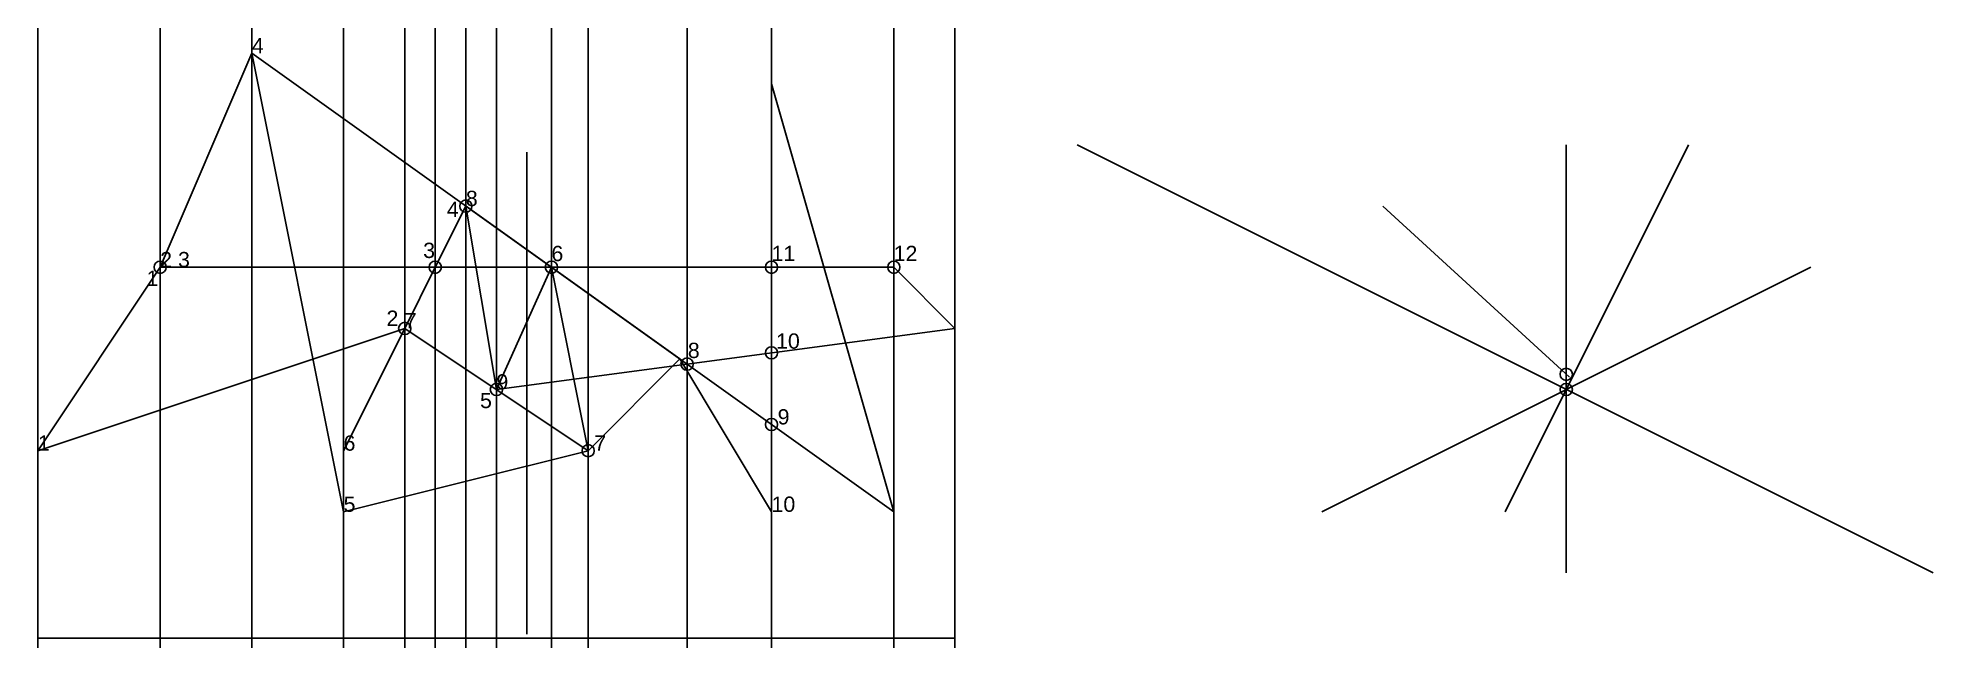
# Model space of a CAD drawing. Header units: millimetres. Extents: x 50 to 360, y -1 to 98.
import ezdxf

# ---------------------------------------------------------------- set-up
doc = ezdxf.new("R2010")
doc.units = ezdxf.units.MM
doc.layers.add('Слой1', color=50, linetype='Continuous')
doc.layers.add('Слой2', color=10, linetype='Continuous')
doc.styles.get("Standard").update_dxf_attribs({"font": 'arial.ttf'})

msp = doc.modelspace()

# ---------------------------------------------------------------- linework, layer by layer
at = {"layer": 'Слой1'}
for p, q in [((155, 45), (85, 95)), ((170, 90), (170, 20)), ((220, 80), (360, 10)), ((290, 20), (320, 80)), ((300, 10), (300, 80)), ((100, 30), (120, 70)), ((190, 20), (120, 70)), ((270, 70), (300.5, 42.03)), ((190, 60), (70, 60)), ((190, 60), (70, 60)), ((260, 20), (340, 60)), ((50, 30), (110, 50)), ((110, 50), (140, 30)), ((125, 40), (200, 50)), ((140, 30), (100, 20))]:
    msp.add_line(p, q, dxfattribs=at)
at = {"layer": 'Слой1', "color": 30, "true_color": 0xf26722}
for p in [(50, 30), (70, 60), (85, 95), (100, 30), (110, 50), (115, 60), (120, 70), (125, 40), (134, 60), (140, 30), (156.18, 44.16), (170, 46), (190, 60), (200, 50)]:
    msp.add_xline(p, (0, 1), dxfattribs=at)
at = {"layer": 'Слой1', "color": 4}
for points in [[(50, 30), (70, 60), (85, 95), (100, 20), (100, 30), (110, 50), (115, 60), (120, 70), (125, 40), (134, 60), (140, 30), (155, 45), (170, 20), (170, 34.29), (170, 46), (170, 60), (170, 90), (190, 20), (190, 60), (200, 50)], [(130, 0), (130, 78.83)]]:
    msp.add_lwpolyline(points, dxfattribs=at)
at = {"layer": 'Слой1', "color": 32, "true_color": 0xcd6928}
msp.add_lwpolyline([(50, -0.64), (200, -0.64)], dxfattribs=at)
at = {"layer": 'Слой2', "color": 3}
for centre in [(120, 70), (70, 60), (115, 60), (134, 60), (170, 60), (190, 60), (110, 50), (170, 46), (300, 42.49), (300, 40), (170, 34.29), (140, 30)]:
    msp.add_circle(centre, 1, dxfattribs=at)
at = {"layer": 'Слой2'}
for centre in [(156.18, 44.16), (125, 40)]:
    msp.add_circle(centre, 1, dxfattribs=at)

# ---------------------------------------------------------------- texts
at = {"layer": 'Слой1'}
for s, p in [('4', (85, 95)), ('8', (120, 70)), ('2', (70, 60)), ('3', (72.92, 60)), ('7', (110, 50)), ('9', (125, 40)), ('1', (50, 30)), ('6', (100, 30)), ('5', (100, 20)), ('10', (170, 20))]:
    msp.add_text(s, height=2.5, dxfattribs=at).set_placement(p)
at = {"layer": 'Слой2'}
for s, p in [('4', (116.88, 68.2)), ('3', (113.02, 61.51)), ('6', (134, 61)), ('11', (170, 61)), ('12', (189.97, 61)), ('1', (67.77, 56.95)), ('2', (107.02, 50.41)), ('8', (156.31, 45.15)), ('10', (170.74, 46.68)), ('5', (122.32, 36.96)), ('9', (171, 34.29)), ('7', (141, 30))]:
    msp.add_text(s, height=2.5, dxfattribs=at).set_placement(p)

doc.saveas('drawing.dxf')
